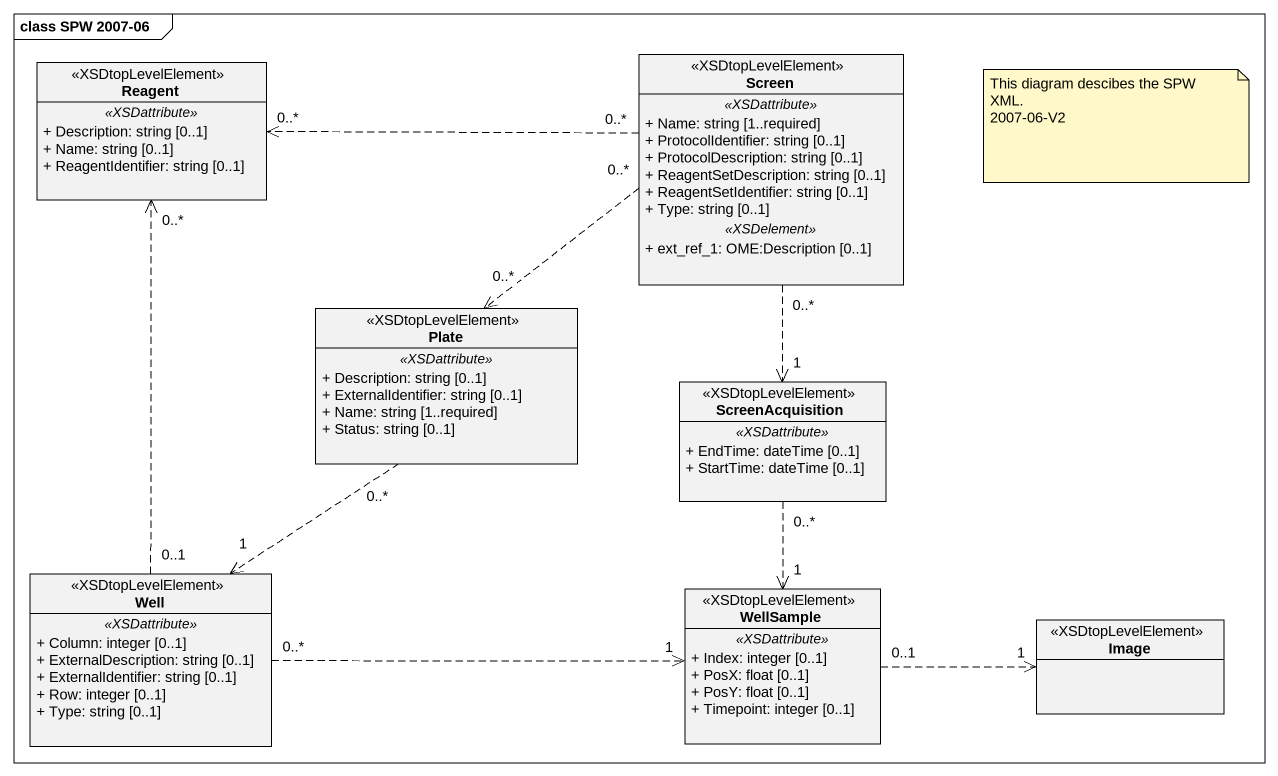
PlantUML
@startuml
mainframe class SPW 2007-06
hide circle
hide empty members
skinparam classAttributeIconSize 0
class Screen <<XSDtopLevelElement>> {
  .. <<XSDattribute>> ..
  + Name: string [1..required]
  + ProtocolIdentifier: string [0..1]
  + ProtocolDescription: string [0..1]
  + ReagentSetDescription: string [0..1]
  + ReagentSetIdentifier: string [0..1]
  + Type: string [0..1]
  .. <<XSDelement>> ..
  + ext_ref_1: OME:Description [0..1]
}
class Reagent <<XSDtopLevelElement>> {
  .. <<XSDattribute>> ..
  + Description: string [0..1]
  + Name: string [0..1]
  + ReagentIdentifier: string [0..1]
}
class Plate <<XSDtopLevelElement>> {
  .. <<XSDattribute>> ..
  + Description: string [0..1]
  + ExternalIdentifier: string [0..1]
  + Name: string [1..required]
  + Status: string [0..1]
}
class ScreenAcquisition <<XSDtopLevelElement>> {
  .. <<XSDattribute>> ..
  + EndTime: dateTime [0..1]
  + StartTime: dateTime [0..1]
}
class Well <<XSDtopLevelElement>> {
  .. <<XSDattribute>> ..
  + Column: integer [0..1]
  + ExternalDescription: string [0..1]
  + ExternalIdentifier: string [0..1]
  + Row: integer [0..1]
  + Type: string [0..1]
}
class WellSample <<XSDtopLevelElement>> {
  .. <<XSDattribute>> ..
  + Index: integer [0..1]
  + PosX: float [0..1]
  + PosY: float [0..1]
  + Timepoint: integer [0..1]
}
class Image <<XSDtopLevelElement>>
Screen "0..*" .left.> "0..*" Reagent
Screen "0..*" ..> "0..*" Plate
Screen "0..*" ..> "1" ScreenAcquisition
Plate "0..*" ..> "1" Well
ScreenAcquisition "0..*" ..> "1" WellSample
Well "0..1" .up.> "0..*" Reagent
Well "0..*" .right.> "1" WellSample
WellSample "0..1" .right.> "1" Image
note as N1
  This diagram descibes the SPW XML.
  2007-06-V2
end note
@enduml
